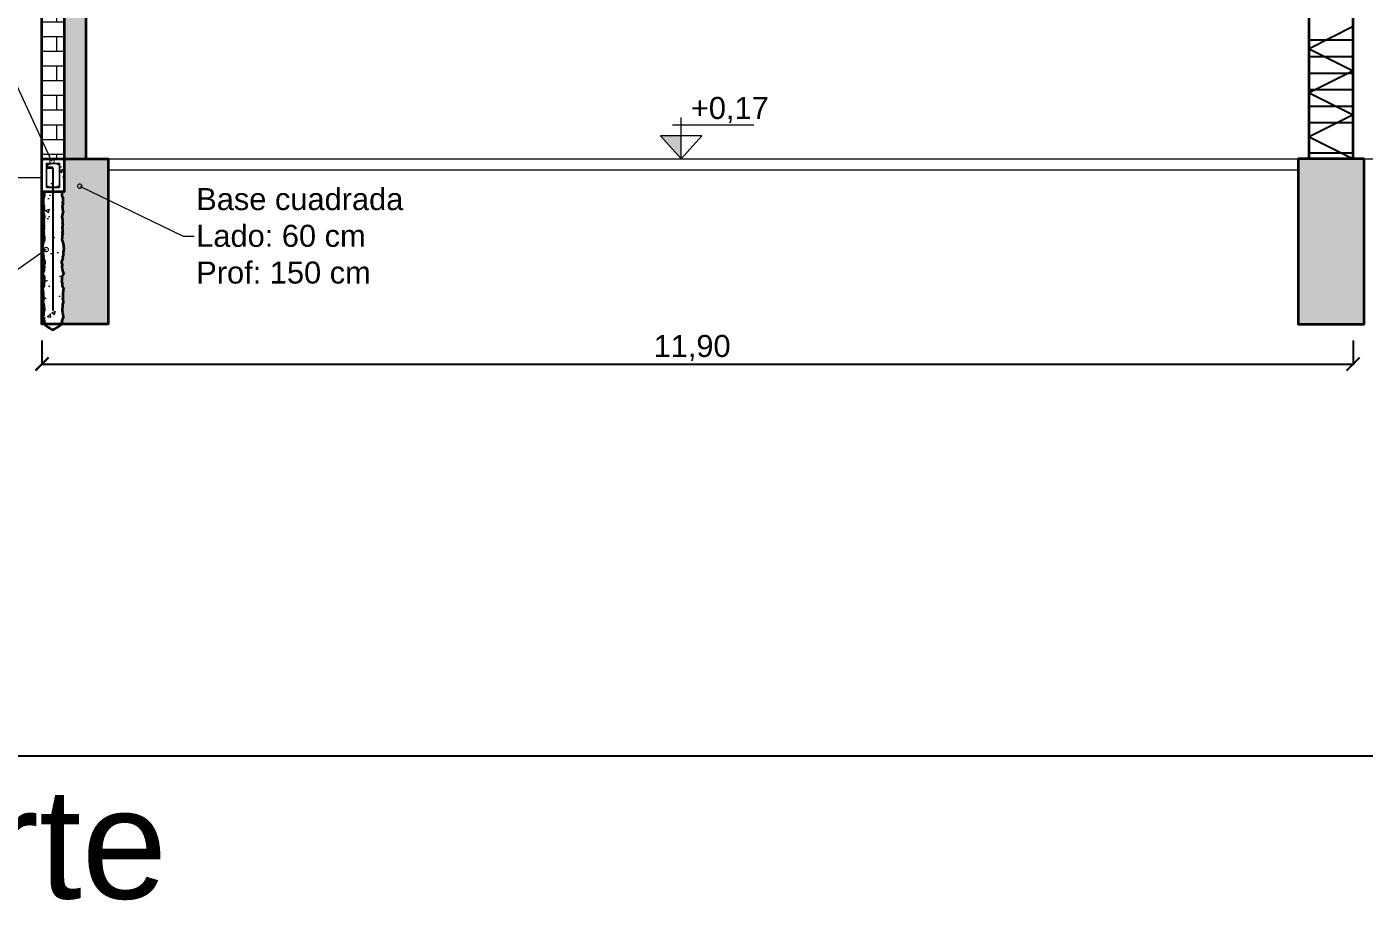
# Model space of a CAD drawing. Header units: millimetres. Extents: x 265 to 899, y -203 to 32.
# Drawn here: x 822.53 to 834.67, y -107.99 to -100.06 of the extents above; entities that cross this region are included whole.
import ezdxf
from ezdxf import colors
from ezdxf.entities.mleader import LeaderData, LeaderLine
from ezdxf.math import Vec2, Vec3

# ---------------------------------------------------------------- set-up
doc = ezdxf.new("R2010")
doc.units = ezdxf.units.MM
doc.header["$LTSCALE"] = 0.1
doc.header["$MEASUREMENT"] = 0
doc.header["$PDMODE"] = 3
doc.header["$PDSIZE"] = 0.1
doc.layers.get('DEFPOINTS').update_dxf_attribs({"color": 1})
doc.layers.add('00_EST_ARMADURA', color=1, linetype='Continuous', lineweight=13, true_color=0xff0000)
doc.layers.add('00_EST_Aux', color=7, linetype='Continuous', true_color=0xd02fca, plot=False)
for name, color, linetype, lineweight in [('00_EST_COL_DIAG', 1, 'Continuous', 25), ('00_EST_Columna', 3, 'Continuous', 35), ('00_EST_Cotas', 6, 'Continuous', 9), ('00_EST_FUNDACION', 2, 'Continuous', 35), ('00_EST_HASH', 2, 'Continuous', 5), ('00_EST_Piso', 7, 'Continuous', 20), ('00_EST_TEXTO', 6, 'Continuous', 9)]:
    doc.layers.add(name, color=color, linetype=linetype, lineweight=lineweight)
doc.layers.add('00_EST_NoImprimir', color=1, linetype='Continuous', plot=False)
doc.styles.add('1 en 100', font='romans.shx', dxfattribs={"height": 0.17})
doc.styles.add('Arial1_50', font='arial.ttf', dxfattribs={"height": 0.05})
doc.styles.add('Arial20', font='arial.ttf', dxfattribs={"height": 0.2})
doc.dimstyles.new('Cota 1-100-Andres', dxfattribs={"dimtxt": 0.2, "dimasz": 0.12, "dimexe": 0.012, "dimexo": 0.15, "dimgap": 0.025, "dimtad": 1, "dimzin": 0, "dimtxsty": 'Arial20', "dimblk1": 'ARCHTICK', "dimblk2": 'ARCHTICK', "dimsah": 1, "dimcen": 0.09, "dimclrd": 256, "dimclre": 256, "dimclrt": 256, "dimazin": 0, "dimtfac": 1, "dimtofl": 0, "dimtmove": 0, "dimatfit": 3, "dimldrblk": 'ARCHTICK', "dimfxl": 1, "dimtolj": 1, "dimtzin": 0, "dimarcsym": 0})

# ---------------------------------------------------------------- blocks, each defined once
blk = doc.blocks.new('_DotSmall')
at = {"color": 0, "linetype": 'ByBlock', "const_width": 0.5}
blk.add_lwpolyline([(-0.0625, 0, 1), (0.0625, 0, 1)], format="xyb", close=True, dxfattribs=at)
blk = doc.blocks.new('cotaNivel')
at = {"layer": '00_EST_Cotas', "transparency": 33554687}
h = blk.add_hatch(color=256, dxfattribs=at)
h.dxf.hatch_style = 1
h.paths.add_polyline_path([(328.514, -103.488), (328.327, -103.488), (328.514, -103.697)])
at = {"layer": '00_EST_Cotas'}
for p, q in [((328.435, -103.386), (329.174, -103.386)), ((328.514, -103.697), (328.514, -103.322))]:
    blk.add_line(p, q, dxfattribs=at)
blk.add_lwpolyline([(328.514, -103.697), (328.701, -103.488), (328.327, -103.488)], close=True, dxfattribs=at)
blk = doc.blocks.new('_ARCHTICK')
at = {"color": 0, "linetype": 'ByBlock', "const_width": 0.15}
blk.add_lwpolyline([(-0.5, -0.5), (0.5, 0.5)], dxfattribs=at)
blk = doc.blocks.new('*D154')
at = {"layer": '00_EST_Cotas', "lineweight": -2, "transparency": 16777216}
for p, q in [((822.666, -102.906), (822.666, -103.13)), ((834.565, -102.906), (834.565, -103.13)), ((822.666, -103.118), (834.565, -103.118))]:
    blk.add_line(p, q, dxfattribs=at)
at = {"layer": 'DEFPOINTS', "color": 0, "transparency": 16777216}
for p in [(822.666, -102.756), (834.565, -102.756), (834.565, -103.118)]:
    blk.add_point(p, dxfattribs=at)
at = {"layer": '00_EST_Cotas', "lineweight": -2, "transparency": 16777216, "xscale": 0.12, "yscale": 0.12, "zscale": 0.12, "rotation": 180}
blk.add_blockref('_ARCHTICK', (822.666, -103.118), dxfattribs=at)
at = {"layer": '00_EST_Cotas', "lineweight": -2, "transparency": 16777216, "xscale": 0.12, "yscale": 0.12, "zscale": 0.12}
blk.add_blockref('_ARCHTICK', (834.565, -103.118), dxfattribs=at)
at = {"layer": '00_EST_Cotas', "transparency": 16777216, "insert": (828.566, -102.973), "char_height": 0.2, "attachment_point": 5, "style": 'Arial20'}
blk.add_mtext('\\A1;11,90', dxfattribs=at)

msp = doc.modelspace()

# ---------------------------------------------------------------- hatches: boundary and pattern name
at = {"layer": '00_EST_HASH', "true_color": 0x9b9897, "transparency": 33554508}
h = msp.add_hatch(color=253, dxfattribs=at)
h.dxf.hatch_style = 1
h.paths.add_polyline_path([(823.066, -98.256), (822.872, -98.256, -0.414214), (822.866, -98.262), (822.866, -98.556), (822.866, -101.256), (823.066, -101.256)])
at = {"layer": '00_EST_HASH', "true_color": 0x9b9897, "transparency": 33554687}
h = msp.add_hatch(dxfattribs=at)
h.set_pattern_fill('AR-BRSTD', color=253, scale=0.05)
h.paths.add_polyline_path([(822.866, -98.556), (822.666, -98.556), (822.666, -101.256), (822.866, -101.256)])
h = msp.add_hatch(dxfattribs=at)
h.set_pattern_fill('AR-CONC', color=253, scale=0.05)
h.set_pattern_definition([(50, (0, 0), (0.35863009, -0.03137607), [0.0375, -0.4125]), (355, (0, 0), (-0.06937567, 0.37609607), [0.03, -0.33]), (100.451444, (0.0299, -0.0026), (0.28925442, 0.34472), [0.0318701, -0.35057106]), (46.1842, (0, 0.1), (0.53362067, -0.08275964), [0.05625, -0.61875]), (96.635635, (0.04447, 0.0931), (0.46733097, 0.4870593), [0.04780517, -0.52585688]), (351.184164, (0, 0.1), (0.46733097, 0.4870593), [0.045, -0.495]), (21, (0.05, 0.075), (0.29845353, -0.20130945), [0.0375, -0.4125]), (326, (0.05, 0.075), (0.12165767, 0.36257502), [0.03, -0.33]), (71.451445, (0.07487, 0.05822), (0.42011119, 0.16126558), [0.0318701, -0.35057106]), (37.5, (0, 0), (0.006079928, 0.166446927), [0, -0.326, 0, -0.335, 0, -0.33125]), (7.5, (0, 0), (0.13153477, 0.197205856), [0, -0.191, 0, -0.3185, 0, -0.12625]), (327.5, (-0.1115, 0), (0.266911218, -0.011277436), [0, -0.125, 0, -0.39, 0, -0.5175]), (317.5, (-0.1615, 0), (0.291593085, 0.05005249), [0, -0.1625, 0, -0.259, 0, -0.3675])])
h.paths.add_polyline_path([(822.851, -101.713), (822.851, -101.704), (822.851, -101.698), (822.848, -101.691), (822.849, -101.685), (822.85, -101.68), (822.851, -101.677), (822.852, -101.675), (822.856, -101.671), (822.856, -101.659), (822.855, -101.646), (822.855, -101.641), (822.856, -101.627), (822.856, -101.619), (822.854, -101.607), (822.849, -101.602), (822.846, -101.589), (822.847, -101.581), (822.847, -101.566), (822.849, -101.56), (822.851, -101.556), (822.682, -101.556), (822.684, -101.56), (822.685, -101.566), (822.685, -101.581), (822.686, -101.589), (822.684, -101.602), (822.679, -101.607), (822.677, -101.619), (822.676, -101.627), (822.678, -101.641), (822.677, -101.646), (822.677, -101.659), (822.676, -101.671), (822.681, -101.675), (822.681, -101.677), (822.683, -101.68), (822.684, -101.685), (822.684, -101.691), (822.681, -101.698), (822.681, -101.704), (822.682, -101.713), (822.677, -101.73), (822.675, -101.735), (822.677, -101.744), (822.677, -101.749), (822.678, -101.75), (822.679, -101.753), (822.682, -101.758), (822.683, -101.768), (822.687, -101.782), (822.684, -101.796), (822.682, -101.804), (822.681, -101.808), (822.681, -101.816), (822.679, -101.82), (822.68, -101.826), (822.682, -101.831), (822.683, -101.836), (822.68, -101.845), (822.679, -101.848), (822.682, -101.861), (822.682, -101.865), (822.682, -101.871), (822.679, -101.879), (822.684, -101.883), (822.682, -101.89), (822.681, -101.897), (822.68, -101.9), (822.679, -101.906), (822.681, -101.917), (822.683, -101.921), (822.681, -101.928), (822.679, -101.941), (822.684, -101.947), (822.683, -101.954), (822.685, -101.97), (822.685, -101.976), (822.686, -101.98), (822.687, -101.983), (822.687, -101.987), (822.687, -101.992), (822.68, -102.006), (822.678, -102.008), (822.677, -102.017), (822.674, -102.028), (822.671, -102.038), (822.671, -102.047), (822.669, -102.069), (822.67, -102.083), (822.671, -102.088), (822.675, -102.109), (822.676, -102.129), (822.68, -102.145), (822.678, -102.152), (822.681, -102.163), (822.689, -102.192), (822.69, -102.199), (822.682, -102.217), (822.684, -102.227), (822.686, -102.232), (822.686, -102.239), (822.684, -102.251), (822.682, -102.272), (822.672, -102.298), (822.674, -102.306), (822.681, -102.315), (822.686, -102.324), (822.687, -102.356), (822.688, -102.369), (822.683, -102.381), (822.683, -102.395), (822.684, -102.416), (822.672, -102.431), (822.673, -102.447), (822.678, -102.482), (822.678, -102.487), (822.679, -102.522), (822.673, -102.56), (822.681, -102.576), (822.682, -102.587), (822.685, -102.631), (822.684, -102.634), (822.68, -102.648), (822.679, -102.665), (822.674, -102.693), (822.68, -102.71), (822.685, -102.722), (822.687, -102.739), (822.693, -102.756), (822.84, -102.756), (822.846, -102.739), (822.847, -102.722), (822.852, -102.71), (822.858, -102.693), (822.854, -102.665), (822.853, -102.648), (822.849, -102.634), (822.848, -102.631), (822.851, -102.587), (822.852, -102.576), (822.859, -102.56), (822.854, -102.522), (822.855, -102.487), (822.855, -102.482), (822.859, -102.447), (822.86, -102.431), (822.848, -102.416), (822.85, -102.395), (822.85, -102.381), (822.844, -102.369), (822.846, -102.356), (822.847, -102.324), (822.851, -102.315), (822.858, -102.306), (822.86, -102.298), (822.851, -102.272), (822.848, -102.251), (822.846, -102.239), (822.846, -102.232), (822.848, -102.227), (822.85, -102.217), (822.843, -102.199), (822.843, -102.192), (822.852, -102.163), (822.854, -102.152), (822.852, -102.145), (822.857, -102.129), (822.858, -102.109), (822.862, -102.088), (822.862, -102.083), (822.863, -102.069), (822.861, -102.047), (822.862, -102.038), (822.859, -102.028), (822.856, -102.017), (822.854, -102.008), (822.853, -102.006), (822.846, -101.992), (822.845, -101.987), (822.846, -101.983), (822.847, -101.98), (822.848, -101.976), (822.848, -101.97), (822.849, -101.954), (822.848, -101.947), (822.854, -101.941), (822.852, -101.928), (822.849, -101.922), (822.85, -101.919), (822.851, -101.917), (822.853, -101.906), (822.852, -101.9), (822.851, -101.897), (822.85, -101.89), (822.849, -101.883), (822.854, -101.879), (822.853, -101.878), (822.85, -101.871), (822.851, -101.865), (822.851, -101.861), (822.854, -101.848), (822.853, -101.845), (822.85, -101.836), (822.851, -101.831), (822.853, -101.826), (822.853, -101.82), (822.852, -101.816), (822.851, -101.808), (822.85, -101.804), (822.848, -101.797), (822.848, -101.794), (822.846, -101.782), (822.849, -101.768), (822.851, -101.758), (822.854, -101.751), (822.855, -101.75, -0.137812), (822.856, -101.747), (822.856, -101.744), (822.858, -101.735), (822.856, -101.73)])
h.paths.add_polyline_path([(822.836, -102.762), (822.84, -102.756), (822.84, -102.756), (822.693, -102.756), (822.693, -102.756), (822.696, -102.762), (822.704, -102.773), (822.721, -102.784), (822.733, -102.789), (822.755, -102.804), (822.766, -102.805), (822.777, -102.804), (822.799, -102.789), (822.812, -102.784), (822.828, -102.773)])
h.paths.add_polyline_path([(822.866, -101.256), (822.666, -101.256), (822.666, -101.556), (822.866, -101.556)])
at = {"layer": '00_EST_HASH', "true_color": 0x9b9897, "transparency": 33554508}
h = msp.add_hatch(color=253, dxfattribs=at)
h.dxf.hatch_style = 1
h.paths.add_polyline_path([(823.266, -101.256), (822.866, -101.256), (822.866, -101.556), (822.851, -101.556), (822.849, -101.56), (822.847, -101.566), (822.847, -101.581), (822.846, -101.589), (822.849, -101.602), (822.854, -101.607), (822.856, -101.619), (822.856, -101.627), (822.855, -101.641), (822.855, -101.646), (822.856, -101.659), (822.856, -101.671), (822.852, -101.675), (822.851, -101.677), (822.85, -101.68), (822.849, -101.685), (822.848, -101.691), (822.851, -101.698), (822.851, -101.704), (822.851, -101.713), (822.856, -101.73), (822.858, -101.735), (822.856, -101.744), (822.856, -101.749), (822.855, -101.75), (822.853, -101.753), (822.851, -101.758), (822.849, -101.768), (822.846, -101.782), (822.848, -101.794), (822.848, -101.797), (822.85, -101.804), (822.851, -101.808), (822.852, -101.816), (822.853, -101.82), (822.853, -101.826), (822.851, -101.831), (822.85, -101.836), (822.854, -101.847), (822.851, -101.861), (822.851, -101.865), (822.85, -101.871), (822.853, -101.878), (822.854, -101.879), (822.849, -101.883), (822.85, -101.89), (822.851, -101.897), (822.852, -101.9), (822.853, -101.906), (822.851, -101.917), (822.85, -101.919), (822.849, -101.922), (822.852, -101.928), (822.854, -101.941), (822.848, -101.947), (822.849, -101.954), (822.848, -101.97), (822.848, -101.976), (822.847, -101.98), (822.846, -101.983), (822.845, -101.987), (822.846, -101.992), (822.853, -102.006), (822.854, -102.008), (822.856, -102.017), (822.859, -102.028), (822.862, -102.038), (822.861, -102.047), (822.863, -102.069), (822.862, -102.083), (822.862, -102.088), (822.858, -102.109), (822.857, -102.129), (822.852, -102.145), (822.854, -102.152), (822.852, -102.163), (822.843, -102.192), (822.843, -102.199), (822.85, -102.217), (822.848, -102.227), (822.846, -102.232), (822.846, -102.239), (822.848, -102.251), (822.851, -102.272), (822.86, -102.298), (822.858, -102.306), (822.851, -102.315), (822.847, -102.324), (822.846, -102.356), (822.844, -102.369), (822.85, -102.381), (822.85, -102.395), (822.848, -102.416), (822.86, -102.431), (822.859, -102.447), (822.855, -102.482), (822.855, -102.487), (822.854, -102.522), (822.859, -102.56), (822.852, -102.576), (822.851, -102.587), (822.848, -102.631), (822.849, -102.634), (822.853, -102.648), (822.854, -102.665), (822.858, -102.693), (822.852, -102.71), (822.847, -102.722), (822.846, -102.739), (822.84, -102.756), (823.266, -102.756)])
h = msp.add_hatch(color=253, dxfattribs=at)
h.dxf.hatch_style = 1
h.paths.add_polyline_path([(834.666, -101.256), (834.066, -101.256), (834.066, -102.756), (834.666, -102.756)])
at = {"layer": '00_EST_HASH', "true_color": 0x9b9897, "transparency": 33554470}
h = msp.add_hatch(color=253, dxfattribs=at)
h.dxf.hatch_style = 1
h.paths.add_polyline_path([(822.685, -101.97), (822.683, -101.954), (822.684, -101.947), (822.679, -101.941), (822.681, -101.928), (822.683, -101.922), (822.682, -101.919), (822.681, -101.917), (822.679, -101.906), (822.68, -101.9), (822.681, -101.897), (822.682, -101.89), (822.684, -101.883), (822.679, -101.879), (822.68, -101.878), (822.682, -101.871), (822.682, -101.865), (822.682, -101.861), (822.679, -101.848), (822.68, -101.845), (822.683, -101.836), (822.682, -101.831), (822.68, -101.826), (822.679, -101.82), (822.681, -101.816), (822.681, -101.808), (822.682, -101.804), (822.684, -101.797), (822.685, -101.794), (822.687, -101.782), (822.683, -101.768), (822.682, -101.758), (822.679, -101.753), (822.678, -101.75), (822.677, -101.749), (822.677, -101.744), (822.675, -101.735), (822.677, -101.73), (822.682, -101.713), (822.681, -101.704), (822.681, -101.698), (822.684, -101.691), (822.684, -101.685), (822.683, -101.68), (822.681, -101.677), (822.681, -101.675), (822.676, -101.671), (822.677, -101.659), (822.677, -101.646), (822.678, -101.641), (822.676, -101.627), (822.677, -101.619), (822.679, -101.607), (822.684, -101.602), (822.686, -101.589), (822.685, -101.581), (822.685, -101.566), (822.684, -101.56), (822.682, -101.556), (822.666, -101.556), (822.666, -102.756), (822.693, -102.756), (822.687, -102.739), (822.685, -102.722), (822.68, -102.71), (822.674, -102.693), (822.679, -102.665), (822.68, -102.648), (822.684, -102.634), (822.685, -102.631), (822.682, -102.587), (822.681, -102.576), (822.673, -102.56), (822.679, -102.522), (822.678, -102.487), (822.678, -102.482), (822.673, -102.447), (822.672, -102.431), (822.684, -102.416), (822.683, -102.395), (822.683, -102.381), (822.688, -102.369), (822.687, -102.356), (822.686, -102.324), (822.681, -102.315), (822.674, -102.306), (822.672, -102.298), (822.682, -102.272), (822.684, -102.251), (822.686, -102.239), (822.686, -102.232), (822.684, -102.227), (822.682, -102.217), (822.69, -102.199), (822.689, -102.192), (822.681, -102.163), (822.678, -102.152), (822.68, -102.145), (822.676, -102.129), (822.675, -102.109), (822.671, -102.088), (822.67, -102.083), (822.669, -102.069), (822.671, -102.047), (822.671, -102.038), (822.674, -102.028), (822.677, -102.017), (822.678, -102.008), (822.68, -102.006), (822.687, -101.992), (822.687, -101.987), (822.687, -101.983), (822.686, -101.98), (822.685, -101.976)])

# ---------------------------------------------------------------- linework, layer by layer
at = {"layer": '00_EST_ARMADURA'}
for p, q in [((822.721, -101.322, 0.305), (822.711, -101.304, 0.305)), ((822.711, -101.315, 0.305), (822.717, -101.325, 0.305)), ((822.734, -101.309, 0.305), (822.716, -101.299, 0.305)), ((822.717, -101.325, 0.305), (822.721, -101.322, 0.305)), ((822.718, -101.294, 0.305), (822.737, -101.305, 0.305)), ((822.737, -101.305, 0.305), (822.734, -101.309, 0.305))]:
    msp.add_line(p, q, dxfattribs=at)
for points in [[(822.706, -101.411), (822.706, -101.302, -0.414214), (822.715, -101.294), (822.818, -101.294, -0.414214), (822.826, -101.302), (822.826, -101.411)], [(822.711, -101.411), (822.711, -101.302, -0.414214), (822.715, -101.299), (822.716, -101.299)], [(822.77, -102.472), (822.77, -101.347, 0.414214), (822.754, -101.331), (822.712, -101.331), (822.712, -101.339), (822.754, -101.339, -0.414214), (822.762, -101.347), (822.762, -102.472)], [(822.727, -101.299), (822.818, -101.299, -0.414214), (822.821, -101.302), (822.821, -101.411)], [(822.826, -101.411), (822.826, -101.51, -0.414214), (822.818, -101.518), (822.715, -101.518, -0.414214), (822.706, -101.51), (822.706, -101.411)], [(822.821, -101.411), (822.821, -101.51, -0.414214), (822.818, -101.513), (822.715, -101.513, -0.414214), (822.711, -101.51), (822.711, -101.411)]]:
    msp.add_lwpolyline(points, format="xyb", dxfattribs=at)
msp.add_lwpolyline([(822.762, -102.472), (822.762, -102.628), (822.77, -102.628), (822.77, -102.472)], dxfattribs=at)
for centre in [(822.717, -101.305), (822.815, -101.305), (822.717, -101.507), (822.815, -101.507)]:
    msp.add_circle(centre, 0.00623, dxfattribs=at)
at = {"layer": '00_EST_Aux'}
for p, q in [((834.166, -100.177), (834.566, -100.177)), ((834.166, -100.327), (834.566, -100.327)), ((834.166, -100.477), (834.566, -100.477)), ((834.166, -100.627), (834.566, -100.627)), ((834.166, -100.777), (834.566, -100.777)), ((834.166, -100.927), (834.566, -100.927))]:
    msp.add_line(p, q, dxfattribs=at)
at = {"layer": '00_EST_COL_DIAG'}
msp.add_line((834.566, -101.205), (834.166, -101.205), dxfattribs=at)
msp.add_lwpolyline([(834.566, -100.056), (834.166, -100.256), (834.566, -100.456), (834.166, -100.656), (834.566, -100.856), (834.166, -101.056), (834.566, -101.256)], dxfattribs=at)
at = {"layer": '00_EST_Columna'}
for p, q in [((822.666, -101.256), (822.666, -95.227)), ((823.066, -101.256), (823.066, -95.227)), ((834.166, -101.256), (834.166, -95.227)), ((834.566, -101.256), (834.566, -95.227)), ((822.866, -98.556), (822.866, -101.256)), ((822.666, -101.256), (823.066, -101.256))]:
    msp.add_line(p, q, dxfattribs=at)
msp.add_lwpolyline([(822.666, -101.256), (822.866, -101.256), (822.866, -101.556), (822.666, -101.556)], close=True, dxfattribs=at)
for points in [[(822.682, -101.556), (822.684, -101.56), (822.685, -101.566), (822.685, -101.581), (822.686, -101.589), (822.684, -101.602), (822.679, -101.607), (822.677, -101.619), (822.676, -101.627), (822.678, -101.641), (822.677, -101.646), (822.677, -101.659), (822.676, -101.671), (822.681, -101.675), (822.681, -101.677), (822.683, -101.68), (822.684, -101.685), (822.684, -101.691), (822.681, -101.698), (822.681, -101.704), (822.682, -101.713), (822.677, -101.73), (822.675, -101.735), (822.677, -101.744), (822.677, -101.749), (822.678, -101.75), (822.679, -101.753), (822.682, -101.758), (822.683, -101.768), (822.687, -101.782), (822.685, -101.794), (822.684, -101.797), (822.682, -101.804), (822.681, -101.808), (822.681, -101.816), (822.679, -101.82), (822.68, -101.826), (822.682, -101.831), (822.683, -101.836), (822.68, -101.845), (822.679, -101.848), (822.682, -101.861), (822.682, -101.865), (822.682, -101.871), (822.68, -101.878), (822.679, -101.879), (822.684, -101.883), (822.682, -101.89), (822.681, -101.897), (822.68, -101.9), (822.679, -101.906), (822.681, -101.917), (822.682, -101.919), (822.683, -101.922), (822.681, -101.928), (822.679, -101.941), (822.684, -101.947), (822.683, -101.954), (822.685, -101.97), (822.685, -101.976), (822.686, -101.98), (822.687, -101.983), (822.687, -101.987), (822.687, -101.992), (822.68, -102.006), (822.678, -102.008), (822.677, -102.017), (822.674, -102.028), (822.671, -102.038), (822.671, -102.047), (822.669, -102.069), (822.67, -102.083), (822.671, -102.088), (822.675, -102.109), (822.676, -102.129), (822.68, -102.145), (822.678, -102.152), (822.681, -102.163), (822.689, -102.192), (822.69, -102.199), (822.682, -102.217), (822.684, -102.227), (822.686, -102.232), (822.686, -102.239), (822.684, -102.251), (822.682, -102.272), (822.672, -102.298), (822.674, -102.306), (822.681, -102.315), (822.686, -102.324), (822.687, -102.356), (822.688, -102.369), (822.683, -102.381), (822.683, -102.395), (822.684, -102.416), (822.672, -102.431), (822.673, -102.447), (822.678, -102.482), (822.678, -102.487), (822.679, -102.522)], [(822.851, -101.556), (822.849, -101.56), (822.847, -101.566), (822.847, -101.581), (822.846, -101.589), (822.849, -101.602), (822.854, -101.607), (822.856, -101.619), (822.856, -101.627), (822.855, -101.641), (822.855, -101.646), (822.856, -101.659), (822.856, -101.671), (822.852, -101.675), (822.851, -101.677), (822.85, -101.68), (822.849, -101.685), (822.848, -101.691), (822.851, -101.698), (822.851, -101.704), (822.851, -101.713), (822.856, -101.73), (822.858, -101.735), (822.856, -101.744), (822.856, -101.749), (822.855, -101.75), (822.853, -101.753), (822.851, -101.758), (822.849, -101.768), (822.846, -101.782), (822.848, -101.794), (822.848, -101.797), (822.85, -101.804), (822.851, -101.808), (822.852, -101.816), (822.853, -101.82), (822.853, -101.826), (822.851, -101.831), (822.85, -101.836), (822.853, -101.845), (822.854, -101.848), (822.851, -101.861), (822.851, -101.865), (822.85, -101.871), (822.853, -101.878), (822.854, -101.879), (822.849, -101.883), (822.85, -101.89), (822.851, -101.897), (822.852, -101.9), (822.853, -101.906), (822.851, -101.917), (822.85, -101.919), (822.849, -101.922), (822.852, -101.928), (822.854, -101.941), (822.848, -101.947), (822.849, -101.954), (822.848, -101.97), (822.848, -101.976), (822.847, -101.98), (822.846, -101.983), (822.845, -101.987), (822.846, -101.992), (822.853, -102.006), (822.854, -102.008), (822.856, -102.017), (822.859, -102.028), (822.862, -102.038), (822.861, -102.047), (822.863, -102.069), (822.862, -102.083), (822.862, -102.088), (822.858, -102.109), (822.857, -102.129), (822.852, -102.145), (822.854, -102.152), (822.852, -102.163), (822.843, -102.192), (822.843, -102.199), (822.85, -102.217), (822.848, -102.227), (822.846, -102.232), (822.846, -102.239), (822.848, -102.251), (822.851, -102.272), (822.86, -102.298), (822.858, -102.306), (822.851, -102.315), (822.847, -102.324), (822.846, -102.356), (822.844, -102.369), (822.85, -102.381), (822.85, -102.395), (822.848, -102.416), (822.86, -102.431), (822.859, -102.447), (822.855, -102.482), (822.855, -102.487), (822.854, -102.522)], [(822.679, -102.522), (822.673, -102.56), (822.681, -102.576), (822.682, -102.587), (822.685, -102.631), (822.684, -102.634), (822.68, -102.648), (822.679, -102.665), (822.674, -102.693), (822.68, -102.71), (822.685, -102.722), (822.687, -102.739), (822.693, -102.756), (822.696, -102.762), (822.704, -102.773), (822.721, -102.784), (822.733, -102.789), (822.755, -102.804), (822.766, -102.805)], [(822.854, -102.522), (822.859, -102.56), (822.852, -102.576), (822.851, -102.587), (822.848, -102.631), (822.849, -102.634), (822.853, -102.648), (822.854, -102.665), (822.858, -102.693), (822.852, -102.71), (822.847, -102.722), (822.846, -102.739), (822.84, -102.756), (822.836, -102.762), (822.828, -102.773), (822.812, -102.784), (822.799, -102.789), (822.777, -102.804), (822.766, -102.805)]]:
    msp.add_lwpolyline(points, dxfattribs=at)
at = {"layer": '00_EST_FUNDACION'}
for points in [[(822.666, -101.256), (823.266, -101.256), (823.266, -102.756), (822.666, -102.756)], [(834.666, -101.256), (834.066, -101.256), (834.066, -102.756), (834.666, -102.756)]]:
    msp.add_lwpolyline(points, close=True, dxfattribs=at)
at = {"layer": '00_EST_NoImprimir'}
msp.add_lwpolyline([(815.854, -106.675), (853.259, -106.675), (853.259, -90.788), (815.854, -90.788)], close=True, dxfattribs=at)
at = {"layer": '00_EST_Piso'}
for p, q in [((822.666, -101.256), (822.666, -101.426)), ((822.666, -101.256), (834.766, -101.256)), ((823.266, -101.356), (834.066, -101.356)), ((820.535, -101.426), (822.666, -101.426))]:
    msp.add_line(p, q, dxfattribs=at)

# ---------------------------------------------------------------- block references
at = {"layer": '00_EST_Cotas'}
msp.add_blockref('cotaNivel', (499.952, 2.44), dxfattribs=at)

# ---------------------------------------------------------------- texts
at = {"layer": '00_EST_Cotas', "insert": (828.555, -100.694), "char_height": 0.2, "attachment_point": 1, "style": '1 en 100'}
msp.add_mtext_dynamic_manual_height_columns('{\\fArial|b0|i0|c0|p34;+0,17}', width=1.21693, gutter_width=0.85, heights=[0], dxfattribs=at)
at = {"layer": '00_EST_TEXTO', "insert": (820.387, -106.971), "char_height": 1, "attachment_point": 1, "style": 'Arial1_50'}
msp.add_mtext_dynamic_manual_height_columns('Corte', width=15.00094, gutter_width=0.25, heights=[0], dxfattribs=at)

# ---------------------------------------------------------------- dimensions: what is measured, and where the dimension line sits
at = {"layer": '00_EST_Cotas'}
dim = msp.add_linear_dim(base=(834.565, -103.118), p1=(822.666, -102.756), p2=(834.565, -102.756), dimstyle='Cota 1-100-Andres', dxfattribs=at)
dim.commit()
dim.dimension.update_dxf_attribs({"geometry": '*D154', "text_midpoint": (828.566, -103.118), "dimtype": 160})

# ---------------------------------------------------------------- leaders
at = {"layer": '00_EST_TEXTO'}
ml = msp.add_multileader_mtext('Standard', dxfattribs=at)
ml.set_content('Viga Enc. Inf.\\P20x30', color=2, style='Arial20')
ml.set_leader_properties(color=256, linetype='ByLayer', lineweight=-1)
ml.set_arrow_properties(name='DOTSMALL')
ml.build(insert=Vec2(0, 0))
ml.multileader.update_dxf_attribs({"text_left_attachment_type": 2, "text_right_attachment_type": 2, "dogleg_length": 0.1, "arrow_head_size": 0.08})
ctx = ml.context
ctx.base_point, ctx.char_height, ctx.arrow_head_size, ctx.landing_gap_size, ctx.plane_origin = Vec3(820.553, -100.352), 0.2, 0.08, 0.02, Vec3(822.756, -98.955)
ctx.left_attachment, ctx.right_attachment = 2, 2
notes = []
notes.append((ctx, [(0, (1, 1, 0), (822.33, -100.352), (-1, 0), 0.1, [(0, [(822.756, -101.28)], 0, [])])]))
ctx.mtext.insert, ctx.mtext.flow_direction = Vec3(820.573, -100.081), 5
ml = msp.add_multileader_mtext('Standard', dxfattribs=at)
ml.set_content('Base cuadrada\\PLado: 60 cm\\PProf: 150 cm', color=2, style='Arial20')
ml.set_leader_properties(color=256, linetype='ByLayer', lineweight=-1)
ml.set_arrow_properties(name='DOTSMALL')
ml.build(insert=Vec2(0, 0))
ml.multileader.update_dxf_attribs({"text_left_attachment_type": 2, "text_right_attachment_type": 2, "dogleg_length": 0.1, "arrow_head_size": 0.08})
ctx = ml.context
ctx.base_point, ctx.char_height, ctx.arrow_head_size, ctx.landing_gap_size, ctx.plane_origin = Vec3(824.046, -101.959), 0.2, 0.08, 0.02, Vec3(823.009, -101.504)
ctx.left_attachment, ctx.right_attachment = 2, 2
notes.append((ctx, [(0, (1, 1, 0), (823.946, -101.959), (1, 0), 0.1, [(0, [(823.009, -101.504)], 0, [])])]))
ctx.mtext.insert, ctx.mtext.flow_direction = Vec3(824.066, -101.521), 5
ml = msp.add_multileader_mtext('Standard', dxfattribs=at)
ml.set_content('Pilote %%C20 cm\\PProf: 150 cm', color=2, style='Arial20')
ml.set_leader_properties(color=256, linetype='ByLayer', lineweight=-1)
ml.set_arrow_properties(name='DOTSMALL')
ml.build(insert=Vec2(0, 0))
ml.multileader.update_dxf_attribs({"text_left_attachment_type": 2, "text_right_attachment_type": 2, "dogleg_length": 0.1, "arrow_head_size": 0.08})
ctx = ml.context
ctx.base_point, ctx.char_height, ctx.arrow_head_size, ctx.landing_gap_size, ctx.plane_origin = Vec3(820.273, -102.482), 0.2, 0.08, 0.02, Vec3(822.704, -102.079)
ctx.left_attachment, ctx.right_attachment = 2, 2
notes.append((ctx, [(1, (1, 1, 0), (822.128, -102.482), (-1, 0), 0.1, [(0, [(822.704, -102.079)], 0, [])])]))
ctx.mtext.insert, ctx.mtext.flow_direction = Vec3(820.293, -102.208), 5
for ctx, leaders in notes:
    for number, flags, end, landing, length, lines in leaders:
        leader = LeaderData()
        leader.index, (leader.has_last_leader_line, leader.has_dogleg_vector, leader.attachment_direction) = number, flags
        leader.last_leader_point, leader.dogleg_vector, leader.dogleg_length = Vec3(end), Vec3(landing), length
        for number, points, colour, breaks in lines:
            line = LeaderLine()
            line.index, line.vertices, line.color, line.breaks = number, Vec3.list(points), colors.encode_raw_color(colour), breaks
            leader.lines.append(line)
        ctx.leaders.append(leader)

doc.saveas('drawing.dxf')
